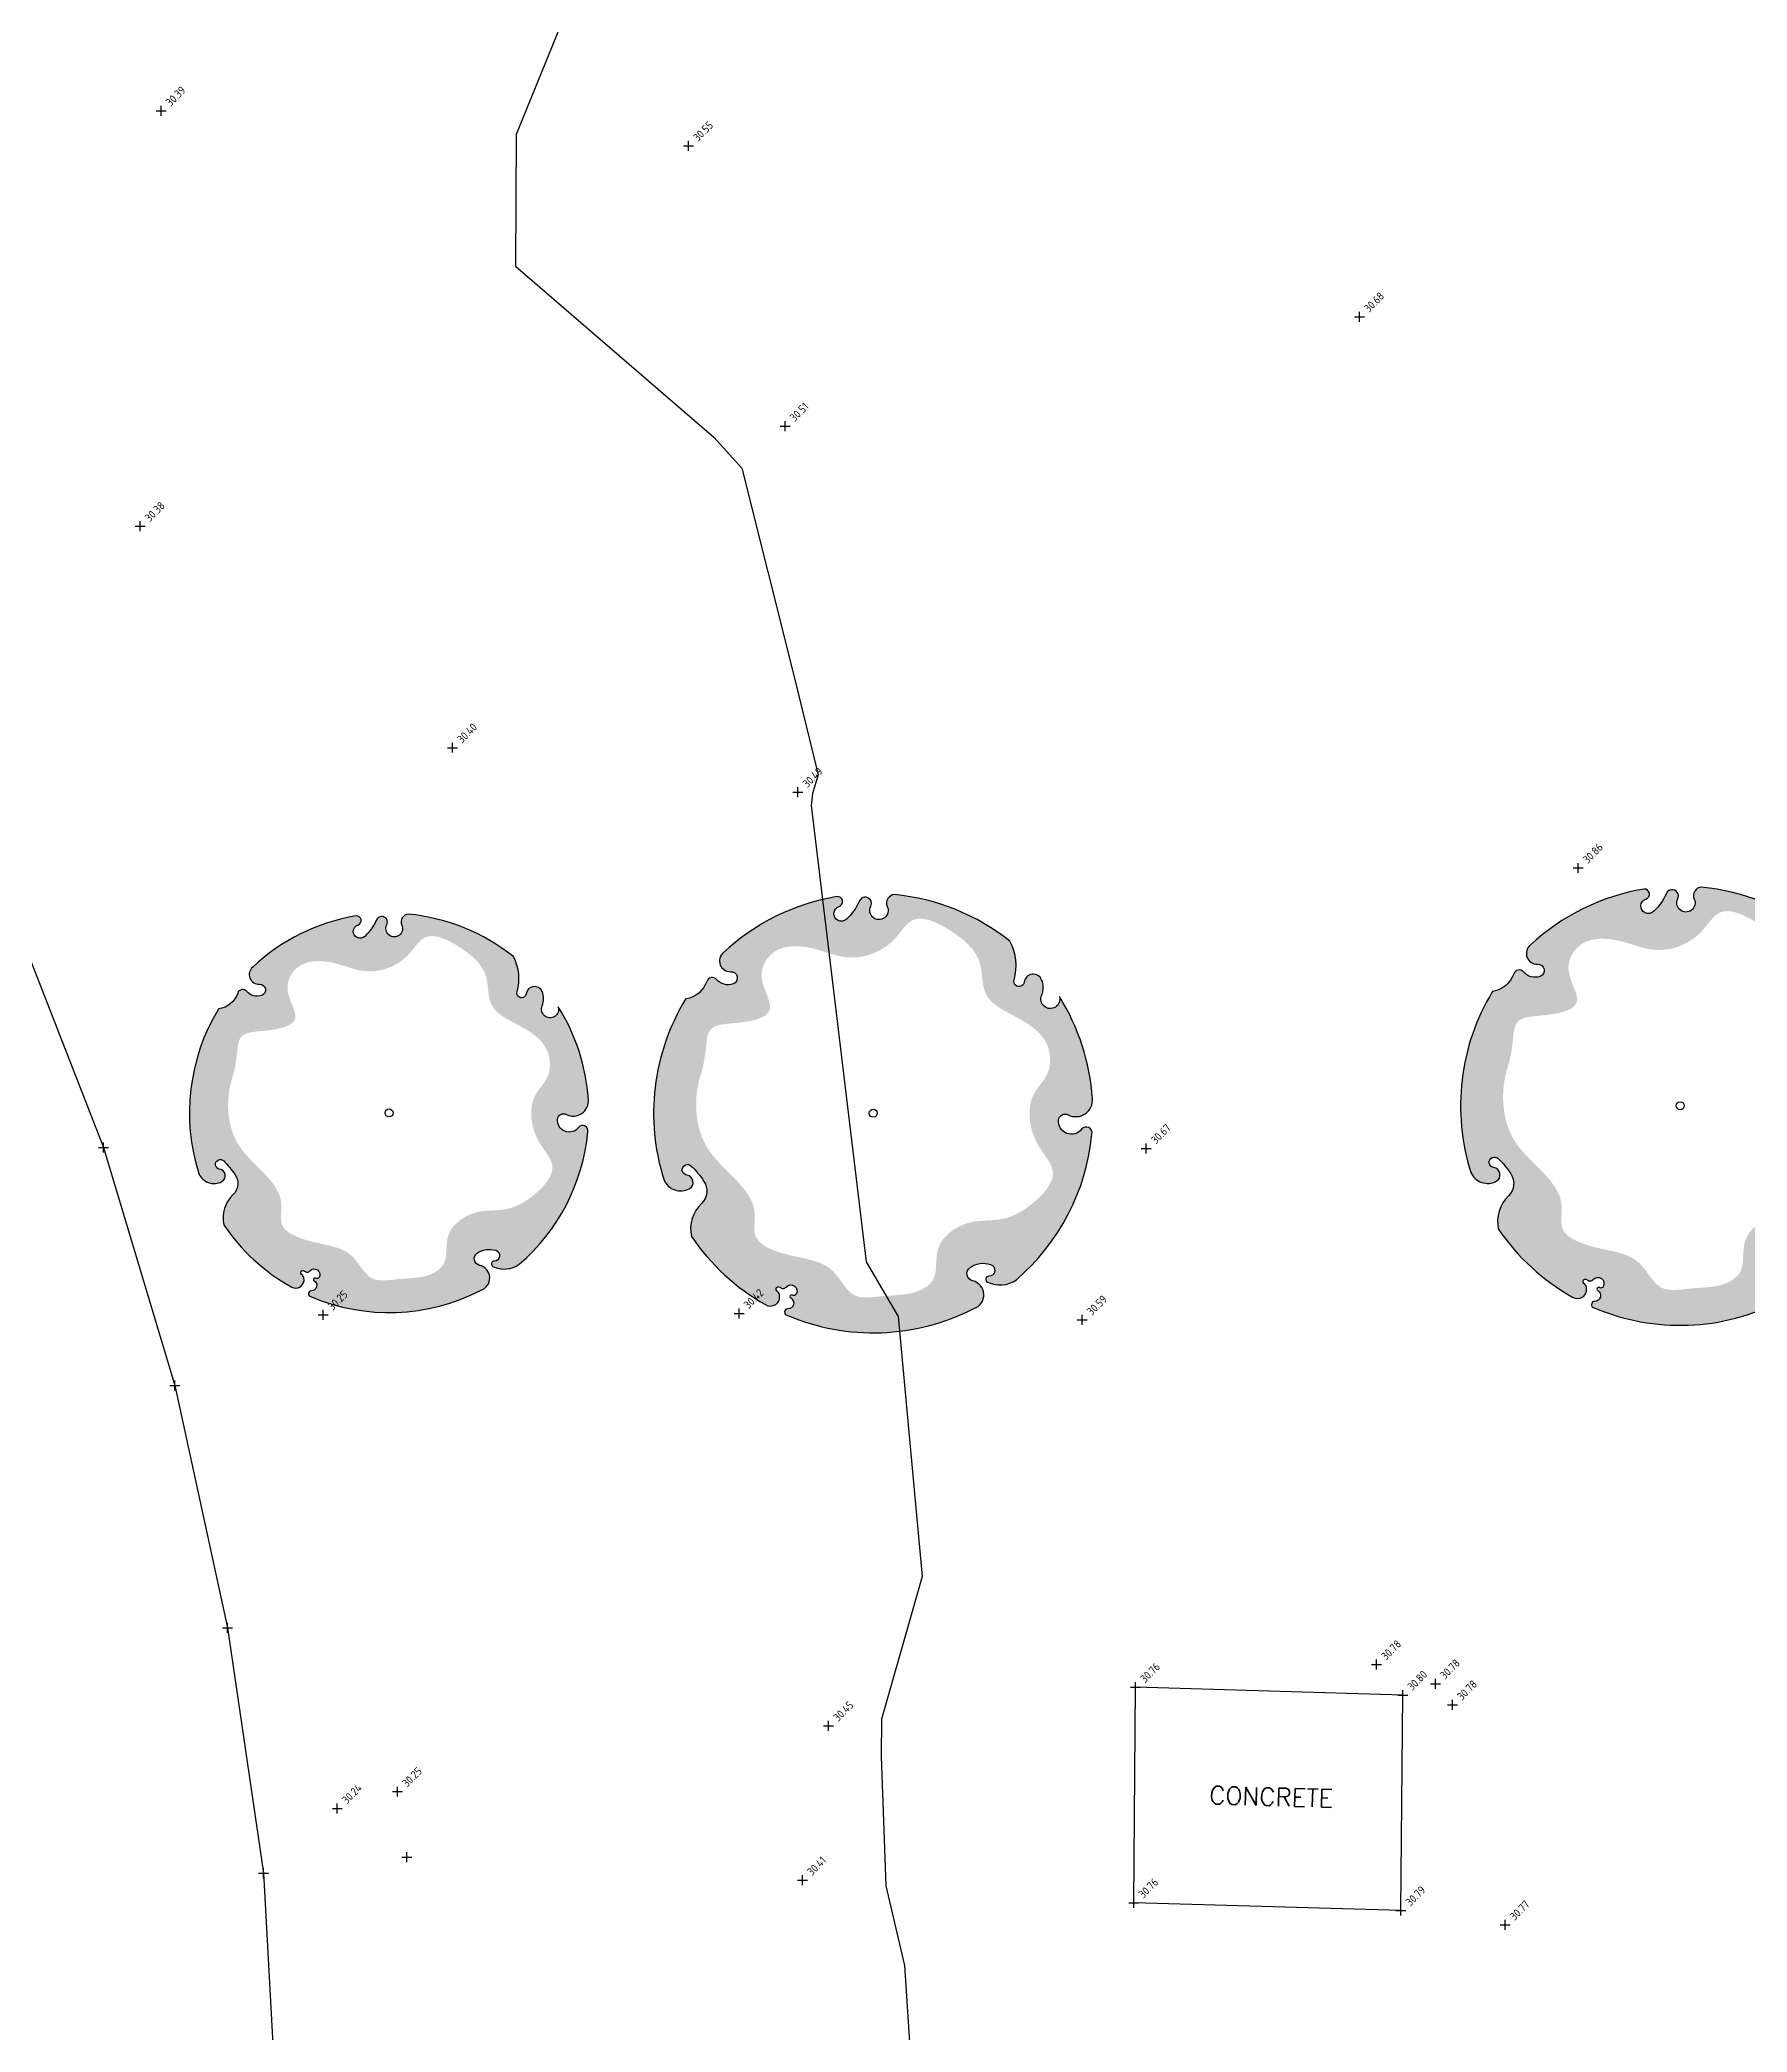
# Model space of a CAD drawing. Header units: metres. Extents: x 245957 to 247358, y 7418632 to 7419642.
# Drawn here: x 246593.58 to 246636.32, y 7418806.32 to 7418856.21 of the extents above; entities that cross this region are included whole.
import ezdxf
from ezdxf.enums import TextEntityAlignment as Align

# ---------------------------------------------------------------- set-up
doc = ezdxf.new("R2010")
doc.units = ezdxf.units.M
for name, color, linetype in [('-TEXT', 7, 'Continuous'), ('104_EXISTING_SURFACE-L', 35, 'Continuous'), ('104_EXISTING_SURFACE-S', 35, 'Continuous'), ('201_SINGLE_TREE-H', 63, 'Continuous'), ('201_SINGLE_TREE-S', 96, 'Continuous'), ('903_FENCE', 24, 'FENCELINE'), ('903_FENCE-S', 24, 'Continuous'), ('Surface_Contours_Minor', 253, 'Continuous')]:
    doc.layers.add(name, color=color, linetype=linetype)
for name, color, linetype, true_color in [('419_EDGE_OF_CONCRETE', 7, 'Continuous', 0xff4100), ('419_EDGE_OF_CONCRETE-L', 7, 'Continuous', 0xff4100), ('419_EDGE_OF_CONCRETE-S', 7, 'Continuous', 0xff4100), ('762_UNCLASSIFIED_PIT-L', 7, 'Continuous', 0xff64ac), ('762_UNCLASSIFIED_PIT-S', 7, 'Continuous', 0xff64ac)]:
    doc.layers.add(name, color=color, linetype=linetype, true_color=true_color)
doc.styles.add('ISO2.5', font='isocp.shx', dxfattribs={"height": 2.5})
doc.styles.get("Standard").update_dxf_attribs({"font": 'SIMPLEX.shx'})
doc.linetypes.add('FENCELINE', pattern='A,0.5,-0.2,["/",Standard,S=0.1,R=0,X=0,Y=-0.05],-0.25', length=0.95)

# ---------------------------------------------------------------- blocks, each defined once
blk = doc.blocks.new('CROSS')
at = {"color": 0, "linetype": 'Continuous'}
for p, q in [((-0.5, 0), (0.5, 0)), ((0, -0.5), (0, 0.5))]:
    blk.add_line(p, q, dxfattribs=at)
blk = doc.blocks.new('201T')
at = {"layer": '201_SINGLE_TREE-S'}
blk.add_circle((0, 0), 0.5, dxfattribs=at)
blk = doc.blocks.new('201C')
at = {"layer": '201_SINGLE_TREE-H', "transparency": 33554534}
h = blk.add_hatch(color=256, dxfattribs=at)
h.paths.add_polyline_path([(-0.3717, -0.3344, 0.222926), (0.0196, -0.4996, 0.770799), (0.0439, -0.4417, -0.650302), (0.0511, -0.4116, -0.234737), (0.0964, -0.4247, -0.847312), (0.0816, -0.4475, 0.78443), (0.0732, -0.4583, 0.276934), (0.1352, -0.4813, 0.193599), (0.4309, -0.2536, 0.800435), (0.4144, -0.2337, -0.75216), (0.3757, -0.1925, -0.528914), (0.4006, -0.1909, 0.594112), (0.4663, -0.1804, 0.123805), (0.4962, 0.0616, -1.41759), (0.4607, 0.0811, 0.206906), (0.4758, 0.1133, 0.759729), (0.4374, 0.1252, -1.073307), (0.4187, 0.1392, 0.194379), (0.4474, 0.2231, 0.144612), (0.2544, 0.4304, 0.53339), (0.2277, 0.4128, -1.592592), (0.1939, 0.4293, 1.030038), (0.1758, 0.4513, -0.10361), (0.1314, 0.4262, -1.238487), (0.1282, 0.4593, 0.884725), (0.1336, 0.4818, 0.147549), (-0.1551, 0.4753, 0.71725), (-0.1579, 0.4291, -0.864032), (-0.1646, 0.4015, -0.310704), (-0.1946, 0.4266, 0.58143), (-0.2167, 0.4321, -0.281558), (-0.2766, 0.4162), (-0.2775, 0.4159, 0.217121), (-0.4959, 0.0634), (-0.4959, 0.0634, 0.440011), (-0.4522, 0.021, 0.723973), (-0.4442, 0.0516, -1.384648), (-0.4262, 0.0659, -0.051107), (-0.4149, 0.0223, -0.361502), (-0.441, -0.0208, 0.256822), (-0.4937, -0.0791, 0.116166), (-0.4065, -0.2911, 0.67803), (-0.3682, -0.2843, 0.170035), (-0.3696, -0.274, -1.054701), (-0.3596, -0.2696, 0.431903), (-0.3468, -0.2749, -0.910728), (-0.3329, -0.2993, -0.42046), (-0.3418, -0.2976, 1.007885), (-0.3479, -0.3018, -0.766634), (-0.3646, -0.3216, 0.938602), (-0.3717, -0.3344)])
edge = h.paths.add_edge_path(flags=16)
edge.add_spline(control_points=[(-0.3177, 0.2468), (-0.303, 0.2628), (-0.2856, 0.2893), (-0.256, 0.3411), (-0.1928, 0.3155), (-0.0921, 0.286), (-0.1162, 0.3941), (-0.0359, 0.4462), (0.0392, 0.3985), (0.1028, 0.3299), (0.1957, 0.3214), (0.2784, 0.3804), (0.3442, 0.2961), (0.3785, 0.2147), (0.3303, 0.1307), (0.3915, 0.0592), (0.4378, -0.0139), (0.4055, -0.0919), (0.3459, -0.1091), (0.3102, -0.1666), (0.3057, -0.2282), (0.3286, -0.3091), (0.2408, -0.3447), (0.1647, -0.3496), (0.103, -0.3142), (0.0463, -0.3153), (0.0047, -0.3356), (-0.0139, -0.3682), (-0.0327, -0.4069), (-0.0927, -0.4151), (-0.1463, -0.3868), (-0.23, -0.3665), (-0.2245, -0.2773), (-0.2864, -0.2294), (-0.3344, -0.1941), (-0.3737, -0.1409), (-0.3276, -0.0866), (-0.344, -0.0009), (-0.3866, 0.0828), (-0.3665, 0.1796), (-0.3359, 0.2271), (-0.3177, 0.2468)], knot_values=[0, 0, 0, 0, 0.064972, 0.101243, 0.15652, 0.245586, 0.324463, 0.387907, 0.486094, 0.554514, 0.671826, 0.728629, 0.823661, 0.919885, 0.989953, 1.075257, 1.171704, 1.23593, 1.293575, 1.346478, 1.426142, 1.479146, 1.570817, 1.644481, 1.712561, 1.774901, 1.807, 1.846291, 1.885582, 1.928182, 2.007036, 2.074591, 2.151638, 2.226455, 2.293426, 2.340744, 2.397548, 2.47317, 2.587294, 2.673595, 2.754259, 2.754259, 2.754259, 2.754259], degree=3, periodic=0)
at = {"layer": '201_SINGLE_TREE-S'}
blk.add_lwpolyline([(-0.3717, -0.3344, 0.222926), (0.0196, -0.4996, 0.770799), (0.0439, -0.4417, -0.650302), (0.0511, -0.4116, -0.234737), (0.0964, -0.4247, -0.847312), (0.0816, -0.4475, 0.78443), (0.0732, -0.4583, 0.276934), (0.1352, -0.4813, 0.193599), (0.4309, -0.2536, 0.800435), (0.4144, -0.2337, -0.75216), (0.3757, -0.1925, -0.528914), (0.4006, -0.1909, 0.594112), (0.4663, -0.1804, 0.123805), (0.4962, 0.0616, -1.41759), (0.4607, 0.0811, 0.206906), (0.4758, 0.1133, 0.759729), (0.4374, 0.1252, -1.073307), (0.4187, 0.1392, 0.194379), (0.4474, 0.2231, 0.144612), (0.2544, 0.4304, 0.53339), (0.2277, 0.4128, -1.592592), (0.1939, 0.4293, 1.030038), (0.1758, 0.4513, -0.10361), (0.1314, 0.4262, -1.238487), (0.1282, 0.4593, 0.884725), (0.1336, 0.4818, 0.147549), (-0.1551, 0.4753, 0.71725), (-0.1579, 0.4291, -0.864032), (-0.1646, 0.4015, -0.310704), (-0.1946, 0.4266, 0.58143), (-0.2167, 0.4321, -0.281558), (-0.2766, 0.4162), (-0.2775, 0.4159, 0.217121), (-0.4959, 0.0634), (-0.4959, 0.0634, 0.440011), (-0.4522, 0.021, 0.723973), (-0.4442, 0.0516, -1.384648), (-0.4262, 0.0659, -0.051107), (-0.4149, 0.0223, -0.361502), (-0.441, -0.0208, 0.256822), (-0.4937, -0.0791, 0.116166), (-0.4065, -0.2911, 0.67803), (-0.3682, -0.2843, 0.170035), (-0.3696, -0.274, -1.054701), (-0.3596, -0.2696, 0.431903), (-0.3468, -0.2749, -0.910728), (-0.3329, -0.2993, -0.42046), (-0.3418, -0.2976, 1.007885), (-0.3479, -0.3018, -0.766634), (-0.3646, -0.3216, 0.938602), (-0.3717, -0.3344)], format="xyb", dxfattribs=at)
blk = doc.blocks.new('C')
at = {"layer": '-TEXT'}
blk.add_text('CONCRETE', height=0.45, dxfattribs=at).set_placement((-0.001, -0.23), align=Align.CENTER)

msp = doc.modelspace()

# ---------------------------------------------------------------- linework, layer by layer
at = {"layer": '419_EDGE_OF_CONCRETE'}
for p, q in [((246620.965, 7418809.566), (246621.008, 7418814.963)), ((246627.698, 7418814.767), (246621.008, 7418814.963)), ((246627.655, 7418809.37), (246627.698, 7418814.767)), ((246627.655, 7418809.37), (246620.965, 7418809.566))]:
    msp.add_line(p, q, dxfattribs=at)
at = {"layer": '903_FENCE', "ltscale": 20}
for p, q in [((246592.905, 7418834.278), (246595.167, 7418828.478)), ((246595.167, 7418828.478), (246596.952, 7418822.518)), ((246596.952, 7418822.518), (246598.274, 7418816.447)), ((246598.274, 7418816.447), (246599.176, 7418810.31)), ((246599.176, 7418810.31), (246599.512, 7418804.102))]:
    msp.add_line(p, q, dxfattribs=at)
at = {"layer": 'Surface_Contours_Minor', "elevation": 30.5}
msp.add_lwpolyline([(246607.158, 7418857.912), (246605.503, 7418853.845), (246605.482, 7418850.55), (246610.449, 7418846.266), (246611.148, 7418845.491), (246612.454, 7418840.294), (246613.067, 7418837.808), (246612.92, 7418837.34), (246612.887, 7418837.037), (246614.268, 7418825.614), (246615.064, 7418824.249), (246615.664, 7418817.737), (246614.65, 7418814.161), (246614.643, 7418813.23), (246614.753, 7418809.991), (246615.223, 7418807.994), (246615.57, 7418802.746)], dxfattribs=at)

# ---------------------------------------------------------------- block references
at = {"layer": '-TEXT', "rotation": 358.3259762955437}
msp.add_blockref('C', (246624.409, 7418812.223), dxfattribs=at)
at = {"layer": '104_EXISTING_SURFACE-S', "xscale": 0.25, "yscale": 0.25, "zscale": 0.25}
for p in [(246596.611, 7418854.437), (246609.816, 7418853.557), (246626.614, 7418849.276), (246612.236, 7418846.543), (246596.088, 7418844.032), (246603.908, 7418838.489), (246612.555, 7418837.375), (246632.091, 7418835.476), (246621.279, 7418828.453), (246600.671, 7418824.286), (246611.083, 7418824.324), (246619.676, 7418824.161), (246627.043, 7418815.529), (246613.325, 7418813.993), (246602.531, 7418812.347), (246601.024, 7418811.927), (246612.672, 7418810.133), (246630.265, 7418809.012)]:
    msp.add_blockref('CROSS', p, dxfattribs=at)
at = {"layer": '201_SINGLE_TREE-S', "rotation": 25}
for name, p, xscale, yscale, zscale in [('201C', (246642.606, 7418830.943), 10, 10, 10), ('201C', (246614.442, 7418829.336), 11, 11, 11), ('201C', (246634.646, 7418829.524), 11, 11, 11), ('201C', (246602.32, 7418829.344), 10, 10, 10), ('201T', (246634.646, 7418829.524), 0.2, 0.2, 0.2), ('201T', (246602.32, 7418829.344), 0.2, 0.2, 0.2), ('201T', (246614.442, 7418829.336), 0.2, 0.2, 0.2)]:
    msp.add_blockref(name, p, dxfattribs=dict(at, xscale=xscale, yscale=yscale, zscale=zscale))
at = {"layer": '419_EDGE_OF_CONCRETE-S', "xscale": 0.25, "yscale": 0.25, "zscale": 0.25}
for p in [(246621.008, 7418814.963), (246627.698, 7418814.767), (246620.965, 7418809.566), (246627.655, 7418809.37)]:
    msp.add_blockref('CROSS', p, dxfattribs=at)
at = {"layer": '762_UNCLASSIFIED_PIT-S', "xscale": 0.25, "yscale": 0.25, "zscale": 0.25}
for p in [(246628.516, 7418815.048), (246628.943, 7418814.52)]:
    msp.add_blockref('CROSS', p, dxfattribs=at)
at = {"layer": '903_FENCE-S', "xscale": 0.25, "yscale": 0.25, "zscale": 0.25}
for p in [(246595.167, 7418828.478), (246596.952, 7418822.518), (246598.274, 7418816.447), (246602.764, 7418810.706), (246599.176, 7418810.31)]:
    msp.add_blockref('CROSS', p, dxfattribs=at)

# ---------------------------------------------------------------- texts
at = {"layer": '104_EXISTING_SURFACE-L', "style": 'ISO2.5'}
for s, p in [('30.39', (246596.779, 7418854.605)), ('30.55', (246609.983, 7418853.725)), ('30.68', (246626.781, 7418849.444)), ('30.51', (246612.403, 7418846.71)), ('30.38', (246596.255, 7418844.199)), ('30.40', (246604.075, 7418838.656)), ('30.49', (246612.723, 7418837.543)), ('30.86', (246632.259, 7418835.643)), ('30.67', (246621.447, 7418828.621)), ('30.25', (246600.838, 7418824.453)), ('30.42', (246611.25, 7418824.492)), ('30.59', (246619.843, 7418824.328)), ('30.78', (246627.21, 7418815.696)), ('30.45', (246613.493, 7418814.161)), ('30.25', (246602.699, 7418812.515)), ('30.24', (246601.192, 7418812.094)), ('30.41', (246612.839, 7418810.3)), ('30.77', (246630.432, 7418809.179))]:
    msp.add_text(s, height=0.2, rotation=45, dxfattribs=at).set_placement(p, align=Align.MIDDLE_LEFT)
at = {"layer": '419_EDGE_OF_CONCRETE-L', "style": 'ISO2.5'}
for s, p in [('30.76', (246621.176, 7418815.13)), ('30.80', (246627.865, 7418814.934)), ('30.76', (246621.132, 7418809.733)), ('30.79', (246627.822, 7418809.537))]:
    msp.add_text(s, height=0.2, rotation=45, dxfattribs=at).set_placement(p, align=Align.MIDDLE_LEFT)
at = {"layer": '762_UNCLASSIFIED_PIT-L', "style": 'ISO2.5'}
for p in [(246628.683, 7418815.215), (246629.111, 7418814.688)]:
    msp.add_text('30.78', height=0.2, rotation=45, dxfattribs=at).set_placement(p, align=Align.MIDDLE_LEFT)

doc.saveas('drawing.dxf')
